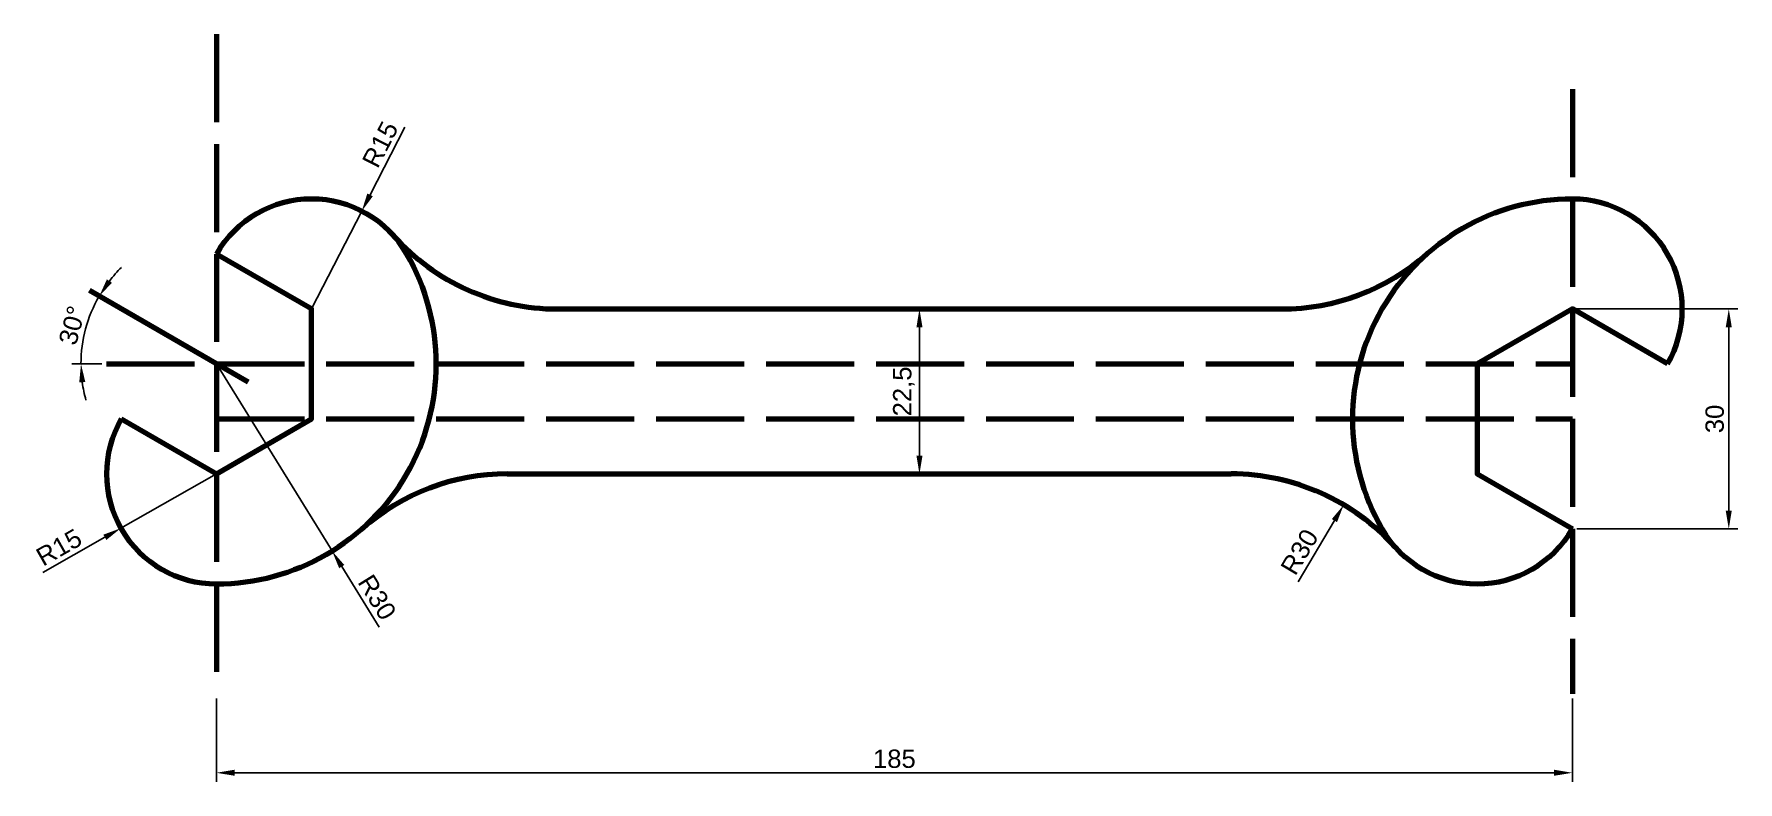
# Model space of a CAD drawing. Header units: millimetres. Extents: x 29 to 261, y 144 to 246.
import ezdxf

# ---------------------------------------------------------------- set-up
doc = ezdxf.new("R2010")
doc.units = ezdxf.units.MM
doc.linetypes.add('ACAD_ISO02W100', pattern=[15, 12, -3])
doc.styles.get("Standard").update_dxf_attribs({"font": 'arial.ttf'})
doc.dimstyles.new('ISO-25', dxfattribs={"dimtxt": 2.5, "dimasz": 2.5, "dimexe": 1.25, "dimexo": 0.625, "dimtad": 1, "dimtxsty": 'Standard', "dimcen": 2.5, "dimadec": 0, "dimazin": 0, "dimtfac": 1, "dimtmove": 0, "dimatfit": 3, "dimfxl": 1, "dimarcsym": 0})

# ---------------------------------------------------------------- blocks, each defined once
blk = doc.blocks.new('*D3')
at = {"color": 0, "lineweight": -2, "transparency": 16777216}
for p, q in [((79.58, 233.01), (74.84, 223.77)), ((66.86, 208.2), (73.7, 221.55))]:
    blk.add_line(p, q, dxfattribs=at)
at = {"color": 0, "transparency": 16777216}
blk.add_solid([(74.47, 223.96), (75.22, 223.58), (73.7, 221.55)], dxfattribs=at)
at = {"layer": 'Defpoints', "color": 0, "transparency": 16777216}
for p in [(73.7, 221.55), (66.86, 208.2)]:
    blk.add_point(p, dxfattribs=at)
at = {"color": 0, "transparency": 16777216, "insert": (76.23, 230.65), "char_height": 2.5, "attachment_point": 5, "rotation": 62.8602}
blk.add_mtext('R15', dxfattribs=at)
blk = doc.blocks.new('*D4')
at = {"color": 0, "lineweight": -2, "transparency": 16777216}
for p, q in [((53.87, 200.7), (69.65, 175.19)), ((76.08, 164.8), (70.97, 173.06))]:
    blk.add_line(p, q, dxfattribs=at)
at = {"color": 0, "transparency": 16777216}
blk.add_solid([(71.32, 173.28), (70.62, 172.84), (69.65, 175.19)], dxfattribs=at)
at = {"layer": 'Defpoints', "color": 0, "transparency": 16777216}
for p in [(53.87, 200.7), (69.65, 175.19)]:
    blk.add_point(p, dxfattribs=at)
at = {"color": 0, "transparency": 16777216, "insert": (75.8, 168.87), "char_height": 2.5, "attachment_point": 5, "rotation": 301.7438}
blk.add_mtext('R30', dxfattribs=at)
blk = doc.blocks.new('*D5')
at = {"color": 0, "lineweight": -2, "transparency": 16777216}
for p, q in [((53.87, 185.7), (40.83, 178.29)), ((30.19, 172.24), (38.66, 177.05))]:
    blk.add_line(p, q, dxfattribs=at)
at = {"color": 0, "transparency": 16777216}
blk.add_solid([(38.45, 177.41), (38.86, 176.69), (40.83, 178.29)], dxfattribs=at)
at = {"layer": 'Defpoints', "color": 0, "transparency": 16777216}
for p in [(53.87, 185.7), (40.83, 178.29)]:
    blk.add_point(p, dxfattribs=at)
at = {"color": 0, "transparency": 16777216, "insert": (32.4, 175.68), "char_height": 2.5, "attachment_point": 5, "rotation": 29.6159}
blk.add_mtext('R15', dxfattribs=at)
blk = doc.blocks.new('*D6')
at = {"color": 0, "lineweight": -2, "transparency": 16777216}
for p, q in [((239.5, 208.2), (261.46, 208.2)), ((260.21, 205.7), (260.21, 180.7)), ((239.5, 178.2), (261.46, 178.2))]:
    blk.add_line(p, q, dxfattribs=at)
at = {"color": 0, "transparency": 16777216}
for points in [[(259.79, 205.7), (260.62, 205.7), (260.21, 208.2)], [(259.79, 180.7), (260.62, 180.7), (260.21, 178.2)]]:
    blk.add_solid(points, dxfattribs=at)
at = {"layer": 'Defpoints', "color": 0, "transparency": 16777216}
for p in [(238.87, 208.2), (238.87, 178.2), (260.21, 178.2)]:
    blk.add_point(p, dxfattribs=at)
at = {"color": 0, "transparency": 16777216, "insert": (258.3, 193.2), "char_height": 2.5, "attachment_point": 5, "rotation": 90}
blk.add_mtext('30', dxfattribs=at)
blk = doc.blocks.new('*D7')
at = {"color": 0, "lineweight": -2, "transparency": 16777216}
blk.add_line((201.44, 170.98), (206.4, 179.33), dxfattribs=at)
at = {"color": 0, "transparency": 16777216}
blk.add_solid([(206.05, 179.54), (206.76, 179.12), (207.68, 181.48)], dxfattribs=at)
at = {"layer": 'Defpoints', "color": 0, "transparency": 16777216}
for p in [(207.68, 181.48), (192.34, 155.7)]:
    blk.add_point(p, dxfattribs=at)
at = {"color": 0, "transparency": 16777216, "insert": (201.65, 175.06), "char_height": 2.5, "attachment_point": 5, "rotation": 59.2417}
blk.add_mtext('R30', dxfattribs=at)
blk = doc.blocks.new('*D8')
at = {"color": 0, "lineweight": -2, "transparency": 16777216}
for p, q in [((53.87, 155.07), (53.87, 143.68)), ((238.87, 155.07), (238.87, 143.68)), ((56.37, 144.93), (236.37, 144.93))]:
    blk.add_line(p, q, dxfattribs=at)
at = {"color": 0, "transparency": 16777216}
for points in [[(56.37, 145.35), (56.37, 144.52), (53.87, 144.93)], [(236.37, 145.35), (236.37, 144.52), (238.87, 144.93)]]:
    blk.add_solid(points, dxfattribs=at)
at = {"layer": 'Defpoints', "color": 0, "transparency": 16777216}
for p in [(53.87, 155.7), (238.87, 155.7), (238.87, 144.93)]:
    blk.add_point(p, dxfattribs=at)
at = {"color": 0, "transparency": 16777216, "insert": (146.37, 146.83), "char_height": 2.5, "attachment_point": 5}
blk.add_mtext('185', dxfattribs=at)
blk = doc.blocks.new('*D9')
at = {"color": 0, "lineweight": -2, "transparency": 16777216}
for p, q in [((149.17, 208.2), (148.54, 208.2)), ((149.79, 205.7), (149.79, 188.2)), ((149.17, 185.7), (148.54, 185.7))]:
    blk.add_line(p, q, dxfattribs=at)
at = {"color": 0, "transparency": 16777216}
for points in [[(149.38, 205.7), (150.21, 205.7), (149.79, 208.2)], [(149.38, 188.2), (150.21, 188.2), (149.79, 185.7)]]:
    blk.add_solid(points, dxfattribs=at)
at = {"layer": 'Defpoints', "color": 0, "transparency": 16777216}
for p in [(149.79, 208.2), (149.79, 185.7), (149.79, 185.7)]:
    blk.add_point(p, dxfattribs=at)
at = {"color": 0, "transparency": 16777216, "insert": (147.67, 196.95), "char_height": 2.5, "attachment_point": 5, "rotation": 90}
blk.add_mtext('22,5', dxfattribs=at)
blk = doc.blocks.new('*D10')
at = {"color": 0, "lineweight": -2, "transparency": 16777216}
blk.add_line((38.25, 200.7), (34.15, 200.7), dxfattribs=at)
for start, end in [(134.475, 142.2375), (150, 180), (187.7625, 195.525)]:
    blk.add_arc((53.87, 200.7), 18.47, start, end, dxfattribs=at)
at = {"color": 0, "transparency": 16777216}
for points in [[(39.62, 211.78), (38.93, 212.24), (37.88, 209.93)], [(35.16, 198.18), (35.99, 198.23), (35.4, 200.7)]]:
    blk.add_solid(points, dxfattribs=at)
at = {"layer": 'Defpoints', "color": 0, "transparency": 16777216}
for p in [(36.55, 210.7), (36.52, 207.02), (38.87, 200.7), (238.87, 200.7), (58.2, 198.2)]:
    blk.add_point(p, dxfattribs=at)
at = {"color": 0, "transparency": 16777216, "insert": (34.2, 205.97), "char_height": 2.5, "attachment_point": 5, "rotation": 75}
blk.add_mtext('30°', dxfattribs=at)

msp = doc.modelspace()

# ---------------------------------------------------------------- linework, layer by layer
at = {"linetype": 'ACAD_ISO02W100', "lineweight": 100}
for p, q in [((53.871, 245.699), (53.871, 155.699)), ((238.871, 238.199), (238.871, 155.699)), ((38.871, 200.699), (238.871, 200.699)), ((53.871, 193.199), (238.871, 193.199)), ((53.871, 193.199), (238.871, 193.199))]:
    msp.add_line(p, q, dxfattribs=at)
at = {"lineweight": 100}
for p, q in [((58.201, 198.199), (36.551, 210.699)), ((100.403, 208.199), (199.185, 208.199)), ((93.558, 185.699), (192.34, 185.699))]:
    msp.add_line(p, q, dxfattribs=at)
for points in [[(40.881, 193.199), (53.871, 185.699), (66.862, 193.199), (66.862, 208.199), (53.871, 215.699)], [(251.862, 200.699), (238.871, 208.199), (225.881, 200.699), (225.881, 185.699), (238.871, 178.199)]]:
    msp.add_lwpolyline(points, dxfattribs=at)
for centre, radius, start, end in [((66.862, 208.199), 15, 30, 150), ((238.871, 193.199), 30, 90, 210), ((238.871, 208.199), 15, 330, 90), ((100.403, 238.199), 30, 221.81031, 270), ((53.871, 200.699), 30, 270, 30), ((199.185, 238.199), 30, 270, 311.40962), ((53.871, 185.699), 15, 150, 270), ((93.558, 155.699), 30, 90, 131.40962), ((192.34, 155.699), 30, 41.81031, 90), ((225.881, 185.699), 15, 210, 330)]:
    msp.add_arc(centre, radius, start, end, dxfattribs=at)

# ---------------------------------------------------------------- dimensions: what is measured, and where the dimension line sits
at = {"color": 240, "true_color": 0xed1f24}
for center, mpoint, picture, middle in [((66.862, 208.199), (73.704, 221.548), '*D3', (77.926, 229.783)), ((192.34, 155.699), (207.682, 181.479), '*D7', (203.28, 174.082))]:
    dim = msp.add_radius_dim(center=center, mpoint=mpoint, dimstyle='ISO-25', dxfattribs=at)
    dim.commit()
    dim.dimension.update_dxf_attribs({"geometry": picture, "text_midpoint": middle, "dimtype": 164})
dim = msp.add_angular_dim_2l(base=(36.518, 207.015), line1=((38.871, 200.699), (238.871, 200.699)), line2=((58.201, 198.199), (36.551, 210.699)), dimstyle='ISO-25', dxfattribs=at)
dim.commit()
dim.dimension.update_dxf_attribs({"geometry": '*D10', "text_midpoint": (34.196, 205.971)})
for base, p1, p2, picture, middle in [((149.794, 185.699), (149.794, 208.199), (149.794, 185.699), '*D9', (147.666, 196.949)), ((260.206, 178.199), (238.871, 208.199), (238.871, 178.199), '*D6', (258.304, 193.199))]:
    dim = msp.add_linear_dim(base=base, p1=p1, p2=p2, angle=90, dimstyle='ISO-25', dxfattribs=at)
    dim.commit()
    dim.dimension.update_dxf_attribs({"geometry": picture, "text_midpoint": middle})
for center, mpoint, picture, middle in [((53.871, 200.699), (69.655, 175.187), '*D4', (75.801, 168.868)), ((53.871, 185.699), (40.831, 178.286), '*D5', (32.396, 175.679))]:
    dim = msp.add_radius_dim(center=center, mpoint=mpoint, dimstyle='ISO-25', dxfattribs=at)
    dim.commit()
    dim.dimension.update_dxf_attribs({"geometry": picture, "text_midpoint": middle})
dim = msp.add_linear_dim(base=(238.871, 144.933), p1=(53.871, 155.699), p2=(238.871, 155.699), dimstyle='ISO-25', dxfattribs=at)
dim.commit()
dim.dimension.update_dxf_attribs({"geometry": '*D8', "text_midpoint": (146.371, 146.835)})

doc.saveas('drawing.dxf')
